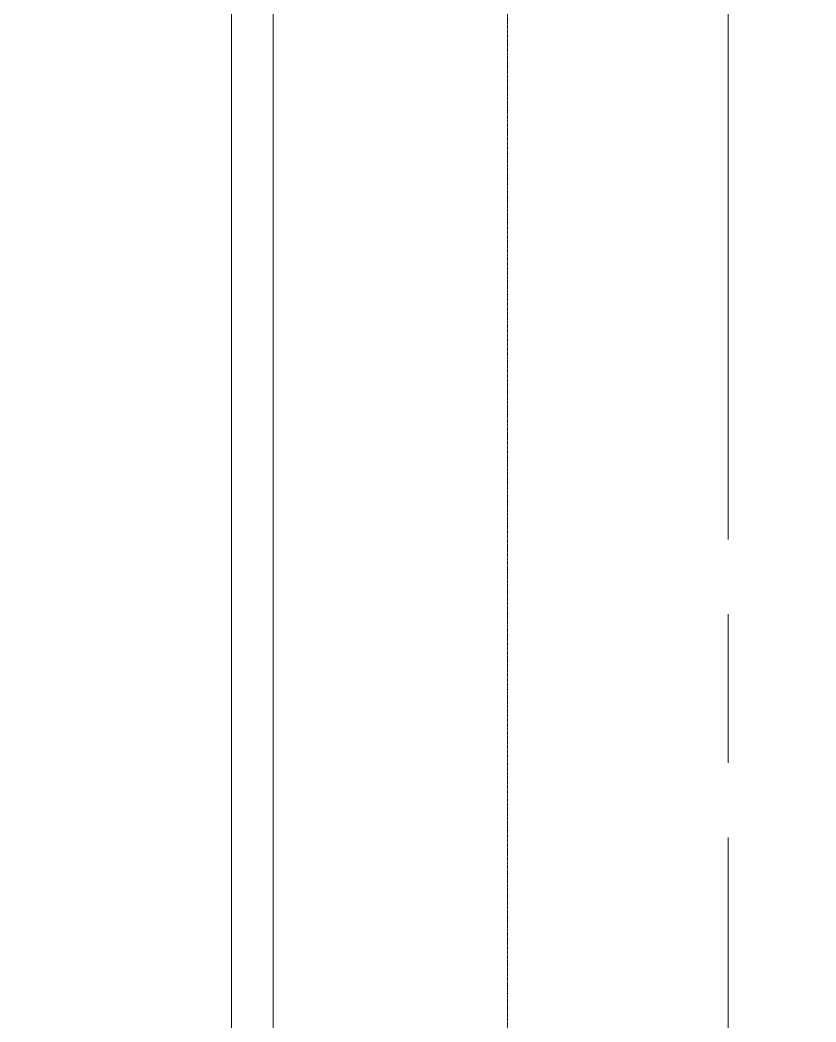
# Model space of a CAD drawing. Header units: millimetres. Extents: x -280308 to 6402717, y -14 to 2073074.
# Drawn here: x -19009 to -16124, y 637591 to 641225 of the extents above; entities that cross this region are included whole.
import ezdxf
from ezdxf.enums import TextEntityAlignment as Align

# ---------------------------------------------------------------- set-up
doc = ezdxf.new("R2010")
doc.units = ezdxf.units.MM
doc.linetypes.add('ACAD_ISO08W100', pattern=[36, 24, -3, 6, -3])
doc.linetypes.add('DASHED2', pattern=[0.375, 0.25, -0.125])
doc.layers.get('0').update_dxf_attribs({"lineweight": 0})
doc.layers.add('A-ALINE-6', color=117, linetype='Continuous', lineweight=9)
doc.layers.add('A-ANNOTATION', color=144, linetype='Continuous', lineweight=0)
doc.layers.add('A-FILL-4', color=9, linetype='Continuous', lineweight=0, true_color=0x808080)
doc.layers.add('A-TEXT', color=254, linetype='Continuous')
doc.styles.get("Standard").update_dxf_attribs({"font": 'arial.ttf'})

# ---------------------------------------------------------------- blocks, each defined once
blk = doc.blocks.new('A$C52fb07ff')
at = {"layer": 'A-ALINE-6'}
blk.add_lwpolyline([(27772.8, -4397), (27772.8, -13922), (27922.8, -13922), (27922.8, -4397)], close=True, dxfattribs=at)
at = {"layer": 'A-FILL-4', "linetype": 'DASHED2', "ltscale": 12}
blk.add_lwpolyline([(13722.8, -22122), (13722.8, -822), (28772.8, -822), (28772.8, -12922), (54172.8, -12922), (54172.8, -822), (69322.8, -822), (69322.8, -22122)], close=True, dxfattribs=at)
blk = doc.blocks.new('*U552')
at = {"layer": 'A-ANNOTATION', "linetype": 'ACAD_ISO08W100', "ltscale": 0.25}
blk.add_lwpolyline([(0, -5), (0, -90.561)], dxfattribs=at)
at = {"layer": 'A-TEXT'}
blk.add_attdef('N', text='', height=0.9, dxfattribs=at).set_placement((0, 2.75), align=Align.MIDDLE_CENTER)
blk = doc.blocks.new('A$Cf37525da')
at = {"color": 124, "xscale": -360.0000000000001, "yscale": 360.0000000000001, "zscale": 360.0000000000001, "rotation": 180}
blk.add_blockref('*U552', (-38750, -25932.8), dxfattribs=at)
blk = doc.blocks.new('aa')
at = {"ltscale": 0.25}
blk.add_blockref('A$C52fb07ff', (-46014.9, 648945.2), dxfattribs=at)
blk.add_blockref('A$Cf37525da', (22307.9, 647273.3), dxfattribs=at)

msp = doc.modelspace()

# ---------------------------------------------------------------- block references
msp.add_blockref('aa', (0, 0))

doc.saveas('drawing.dxf')
